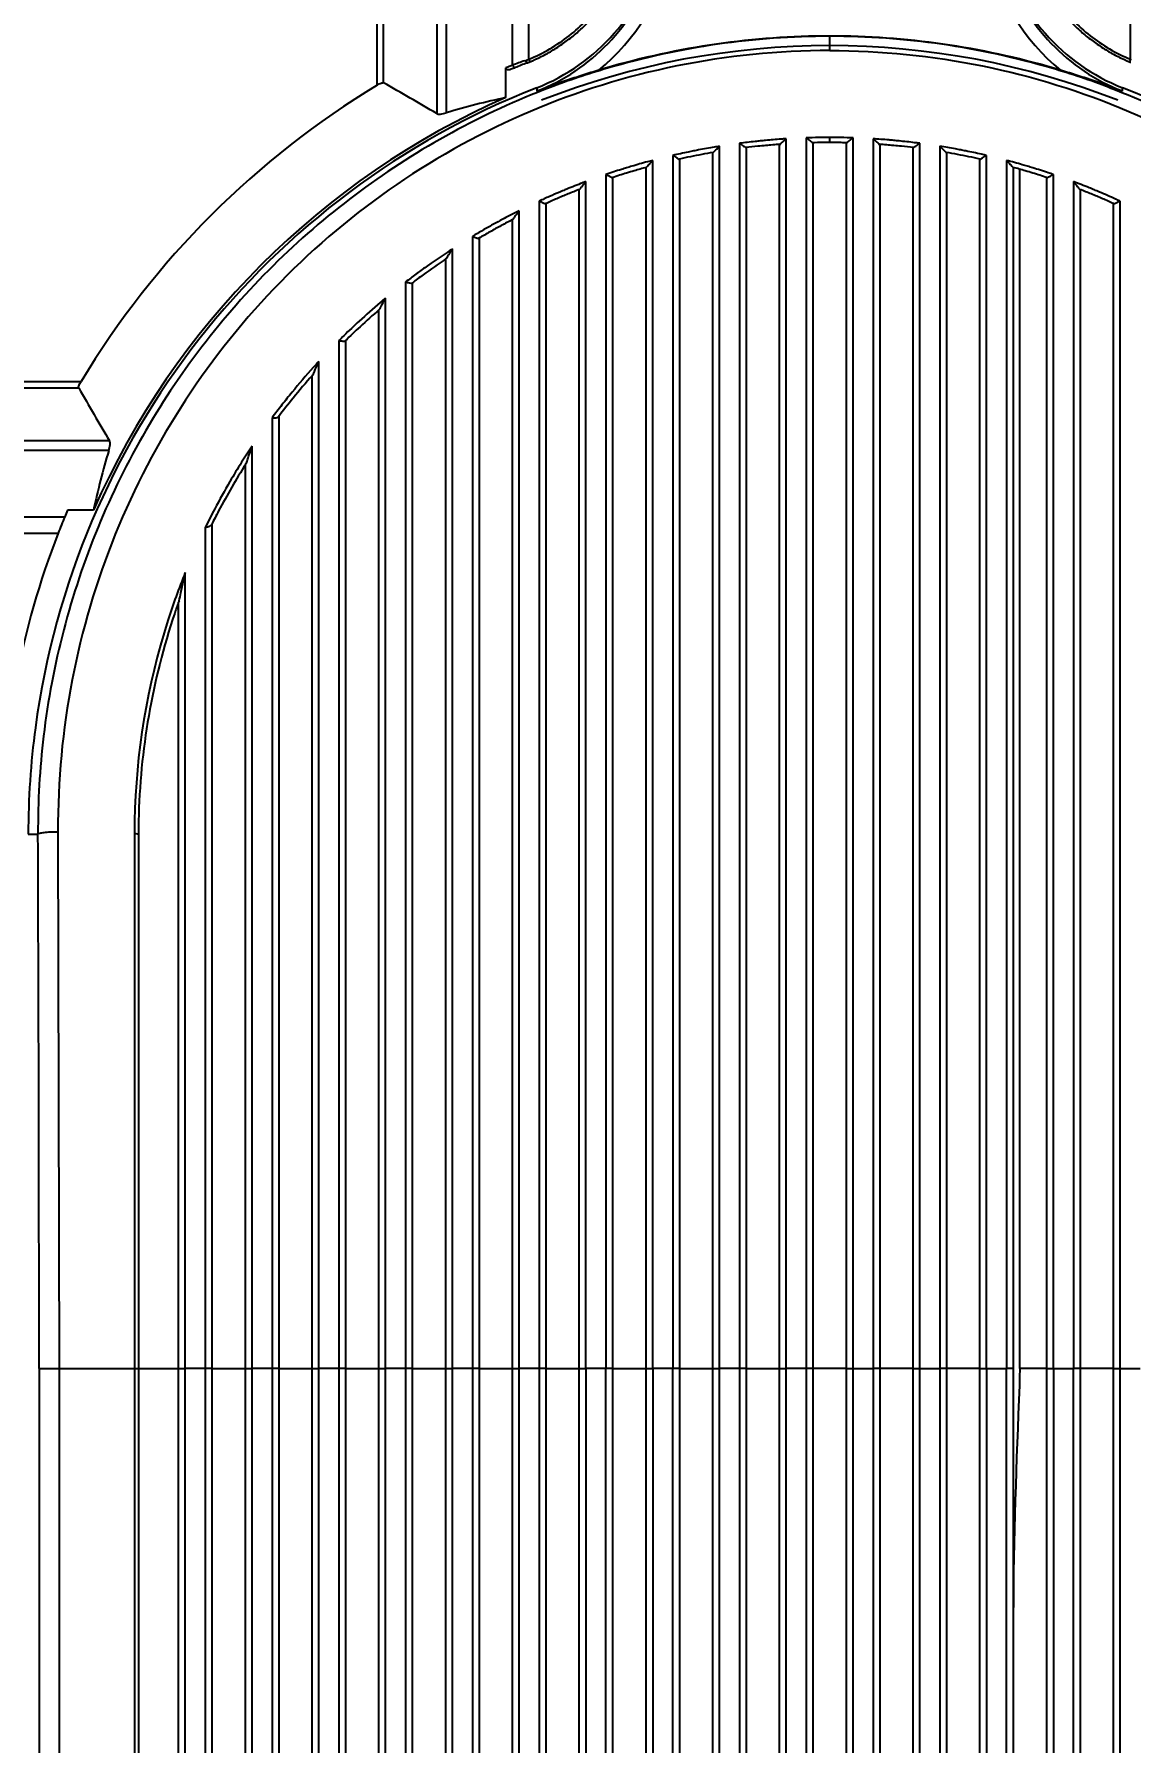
# Model space of a CAD drawing. Header units: millimetres. Extents: x -1070 to 42146, y 1440 to 12921.
# Drawn here: x 2248 to 2330.1, y 3203.5 to 3331.4 of the extents above; entities that cross this region are included whole.
import ezdxf

# ---------------------------------------------------------------- set-up
doc = ezdxf.new("R2010")
doc.units = ezdxf.units.MM
doc.layers.add('DIM', color=4, linetype='Continuous')
doc.layers.add('n', color=7, linetype='Continuous')
doc.styles.get("Standard").update_dxf_attribs({"font": 'arial.ttf'})
doc.dimstyles.new('ISO-200', dxfattribs={"dimtxt": 30, "dimasz": 25, "dimexe": 1.25, "dimexo": 5, "dimgap": 5, "dimtad": 1, "dimtoh": 1, "dimdec": 1, "dimdsep": 46, "dimtxsty": 'Standard', "dimcen": 2.5, "dimadec": 0, "dimazin": 0, "dimtfac": 1, "dimtdec": 1, "dimtmove": 0, "dimatfit": 3, "dimfxl": 1, "dimarcsym": 0})

# ---------------------------------------------------------------- blocks, each defined once
blk = doc.blocks.new('*D68')
at = {"layer": 'Defpoints', "color": 0, "transparency": 16777216}
for p in [(2305.58, 3339.04), (1878.41, 2805.54), (2305.58, 2805.54)]:
    blk.add_point(p, dxfattribs=at)
at = {"layer": 'DIM', "color": 0, "lineweight": -2, "transparency": 16777216}
for p, q in [((2300.58, 3339.04), (1877.16, 3339.04)), ((1878.41, 3314.04), (1878.41, 2830.54)), ((2300.58, 2805.54), (1877.16, 2805.54))]:
    blk.add_line(p, q, dxfattribs=at)
at = {"layer": 'DIM', "color": 0, "transparency": 16777216}
for points in [[(1874.24, 3314.04), (1882.58, 3314.04), (1878.41, 3339.04)], [(1874.24, 2830.54), (1882.58, 2830.54), (1878.41, 2805.54)]]:
    blk.add_solid(points, dxfattribs=at)
at = {"layer": 'DIM', "color": 0, "lineweight": -3, "transparency": 16777216, "insert": (1834.96, 3050.09), "char_height": 30, "attachment_point": 2, "rotation": 90}
blk.add_mtext('533.5 [1\'-9"]', dxfattribs=at)

msp = doc.modelspace()

# ---------------------------------------------------------------- linework, layer by layer
at = {"layer": 'n', "color": 7, "linetype": 'Continuous', "lineweight": -3, "true_color": 0xffffff}
for p, q in [((2278.878, 3346.332), (2278.879, 3325.515)), ((2283.844, 3329.083), (2283.847, 3346.332)), ((2285.057, 3329.521), (2285.062, 3346.919)), ((2330.104, 3329.523), (2330.104, 3346.919)), ((2278.165, 3346.23), (2278.165, 3325.455)), ((2273.706, 3327.592), (2273.706, 3343.935)), ((2274.189, 3327.765), (2274.189, 3343.935)), ((2307.583, 3330.81), (2307.583, 3331.243)), ((2307.583, 3330.518), (2307.583, 3330.81)), ((2307.583, 3330.178), (2307.583, 3330.518)), ((2283.34, 3326.659), (2283.34, 3328.873)), ((2284.748, 3329.41), (2284.831, 3329.439)), ((2285.062, 3329.523), (2285.138, 3329.338)), ((2330.104, 3329.523), (2330.028, 3329.338)), ((2285.658, 3327.391), (2285.658, 3327.128)), ((2329.507, 3327.128), (2329.508, 3327.391)), ((2304.333, 3323.156), (2304.333, 3323.57)), ((2305.833, 3323.642), (2305.833, 3323.275)), ((2307.583, 3323.291), (2307.583, 3323.672)), ((2309.333, 3323.275), (2309.333, 3323.642)), ((2310.833, 3323.57), (2310.833, 3323.156)), ((2295.833, 3322.327), (2295.833, 3322.05)), ((2295.833, 3322.05), (2295.833, 3231.541)), ((2296.333, 3322.053), (2296.333, 3231.541)), ((2298.833, 3231.541), (2298.833, 3322.546)), ((2299.333, 3322.548), (2299.333, 3323.013)), ((2299.333, 3231.541), (2299.333, 3322.548)), ((2300.833, 3323.232), (2300.833, 3322.91)), ((2300.833, 3322.91), (2300.833, 3231.541)), ((2301.333, 3322.912), (2301.333, 3231.541)), ((2303.833, 3231.541), (2303.833, 3323.155)), ((2304.333, 3231.541), (2304.333, 3323.156)), ((2305.833, 3323.275), (2305.833, 3231.541)), ((2306.333, 3323.276), (2306.333, 3231.541)), ((2308.833, 3231.541), (2308.833, 3323.276)), ((2309.333, 3231.541), (2309.333, 3323.275)), ((2310.833, 3323.156), (2310.833, 3231.541)), ((2311.333, 3323.155), (2311.333, 3231.541)), ((2313.833, 3231.541), (2313.833, 3322.912)), ((2314.333, 3322.91), (2314.333, 3323.232)), ((2314.333, 3231.541), (2314.333, 3322.91)), ((2315.833, 3323.013), (2315.833, 3322.548)), ((2315.833, 3322.548), (2315.833, 3231.541)), ((2316.333, 3322.546), (2316.333, 3231.541)), ((2318.833, 3231.541), (2318.833, 3322.053)), ((2319.333, 3322.05), (2319.333, 3322.327)), ((2319.333, 3231.541), (2319.333, 3322.05)), ((2290.833, 3320.901), (2290.833, 3320.668)), ((2293.833, 3231.541), (2293.833, 3321.431)), ((2294.333, 3321.435), (2294.333, 3321.956)), ((2294.333, 3231.541), (2294.333, 3321.435)), ((2320.833, 3321.956), (2320.833, 3321.435)), ((2320.833, 3321.435), (2320.833, 3231.541)), ((2321.333, 3321.431), (2321.333, 3321.29)), ((2321.333, 3321.29), (2321.333, 3231.541)), ((2321.833, 3231.541), (2321.833, 3321.29)), ((2324.333, 3320.668), (2324.333, 3320.901)), ((2288.833, 3231.541), (2288.833, 3319.775)), ((2289.333, 3319.781), (2289.333, 3320.365)), ((2289.333, 3231.541), (2289.333, 3319.781)), ((2290.833, 3320.668), (2290.833, 3231.541)), ((2291.333, 3320.673), (2291.333, 3231.541)), ((2323.833, 3231.541), (2323.833, 3320.673)), ((2324.333, 3231.541), (2324.333, 3320.668)), ((2325.833, 3320.365), (2325.833, 3319.781)), ((2325.833, 3319.781), (2325.833, 3231.541)), ((2326.333, 3319.775), (2326.333, 3231.541)), ((2284.333, 3317.528), (2284.333, 3318.186)), ((2285.833, 3318.905), (2285.833, 3318.719)), ((2285.833, 3318.719), (2285.833, 3231.541)), ((2286.333, 3318.727), (2286.333, 3231.541)), ((2328.833, 3231.541), (2328.833, 3318.727)), ((2329.333, 3318.719), (2329.333, 3318.905)), ((2329.333, 3231.541), (2329.333, 3318.719)), ((2283.833, 3231.541), (2283.833, 3317.519)), ((2284.333, 3231.541), (2284.333, 3317.528)), ((2280.833, 3316.266), (2280.833, 3316.128)), ((2280.833, 3316.128), (2280.833, 3231.541)), ((2281.333, 3316.139), (2281.333, 3231.541)), ((2278.833, 3231.541), (2278.833, 3314.57)), ((2279.333, 3314.583), (2279.333, 3315.331)), ((2279.333, 3231.541), (2279.333, 3314.583)), ((2275.833, 3312.857), (2275.833, 3312.774)), ((2275.833, 3312.774), (2275.833, 3231.541)), ((2276.333, 3312.79), (2276.333, 3231.541)), ((2273.833, 3231.541), (2273.833, 3310.771)), ((2274.333, 3310.79), (2274.333, 3311.657)), ((2274.333, 3231.541), (2274.333, 3310.79)), ((2270.833, 3308.468), (2270.833, 3231.541)), ((2271.333, 3308.473), (2271.333, 3231.541)), ((2269.333, 3305.869), (2269.333, 3306.908)), ((2235.189, 3305.417), (2251.532, 3305.417)), ((2268.833, 3231.541), (2268.833, 3305.841)), ((2269.333, 3231.541), (2269.333, 3305.869)), ((2235.189, 3304.934), (2251.358, 3304.934)), ((2265.833, 3302.686), (2265.833, 3231.541)), ((2266.333, 3302.79), (2266.333, 3302.686)), ((2266.333, 3302.686), (2266.333, 3231.541)), ((2253.669, 3300.959), (2232.894, 3300.959)), ((2264.333, 3299.227), (2264.333, 3300.561)), ((2253.609, 3300.244), (2232.792, 3300.246)), ((2263.833, 3231.541), (2263.833, 3299.181)), ((2264.333, 3231.541), (2264.333, 3299.227)), ((2232.792, 3295.277), (2250.307, 3295.279)), ((2252.464, 3295.783), (2250.519, 3295.783)), ((2232.205, 3294.062), (2249.818, 3294.062)), ((2260.833, 3294.479), (2260.833, 3231.541)), ((2261.333, 3294.757), (2261.333, 3294.479)), ((2261.333, 3294.479), (2261.333, 3231.541)), ((2259.006, 3289.585), (2259.333, 3291.116)), ((2259.333, 3289.001), (2259.333, 3291.116)), ((2258.833, 3231.541), (2258.833, 3288.904)), ((2259.333, 3288.904), (2259.333, 3289.001)), ((2259.333, 3231.541), (2259.333, 3288.904)), ((2247.583, 3271.541), (2248.305, 3271.541)), ((2249.804, 3271.718), (2249.887, 3231.541)), ((2255.533, 3271.576), (2255.533, 3231.541)), ((2255.833, 3271.541), (2255.833, 3231.541)), ((2248.388, 3231.541), (2248.388, 3112.164)), ((2248.388, 3231.541), (2249.887, 3231.541)), ((2249.887, 3231.541), (2255.533, 3231.541)), ((2249.887, 3231.541), (2249.887, 3112.164)), ((2255.533, 3231.541), (2255.533, 3111.863)), ((2255.533, 3231.541), (2255.833, 3231.541)), ((2255.833, 3231.541), (2255.833, 3111.863)), ((2255.833, 3231.541), (2258.833, 3231.541)), ((2258.833, 3098.396), (2258.833, 3231.541)), ((2258.833, 3231.541), (2259.333, 3231.541)), ((2260.833, 3231.541), (2259.333, 3231.541)), ((2259.333, 3098.396), (2259.333, 3231.541)), ((2261.333, 3231.541), (2260.833, 3231.541)), ((2260.833, 3231.541), (2260.833, 3094.218)), ((2261.333, 3231.541), (2261.333, 3094.218)), ((2261.333, 3231.541), (2263.833, 3231.541)), ((2263.833, 3091.049), (2263.833, 3231.541)), ((2263.833, 3231.541), (2264.333, 3231.541)), ((2265.833, 3231.541), (2264.333, 3231.541)), ((2264.333, 3090.751), (2264.333, 3231.541)), ((2266.333, 3231.541), (2265.833, 3231.541)), ((2265.833, 3231.541), (2265.833, 3088.041)), ((2266.333, 3231.541), (2266.333, 3088.041)), ((2266.333, 3231.541), (2268.833, 3231.541)), ((2268.833, 3085.047), (2268.833, 3231.541)), ((2268.833, 3231.541), (2269.333, 3231.541)), ((2270.833, 3231.541), (2269.333, 3231.541)), ((2269.333, 3084.999), (2269.333, 3231.541)), ((2271.333, 3231.541), (2270.833, 3231.541)), ((2270.833, 3231.541), (2270.833, 3082.289)), ((2271.333, 3231.541), (2271.333, 3082.289)), ((2271.333, 3231.541), (2273.833, 3231.541)), ((2273.833, 3079.295), (2273.833, 3231.541)), ((2273.833, 3231.541), (2274.333, 3231.541)), ((2275.833, 3231.541), (2274.333, 3231.541)), ((2274.333, 3079.247), (2274.333, 3231.541)), ((2276.333, 3231.541), (2275.833, 3231.541)), ((2275.833, 3231.541), (2275.833, 3076.537)), ((2276.333, 3231.541), (2276.333, 3076.537)), ((2276.333, 3231.541), (2278.833, 3231.541)), ((2278.833, 3073.441), (2278.833, 3231.541)), ((2278.833, 3231.541), (2279.333, 3231.541)), ((2280.833, 3231.541), (2279.333, 3231.541)), ((2279.333, 3073.383), (2279.333, 3231.541)), ((2281.333, 3231.541), (2280.833, 3231.541)), ((2280.833, 3231.541), (2280.833, 2873.387)), ((2281.333, 3231.541), (2281.333, 2873.387)), ((2281.333, 3231.541), (2283.833, 3231.541)), ((2283.833, 2873.387), (2283.833, 3231.541)), ((2283.833, 3231.541), (2284.333, 3231.541)), ((2285.833, 3231.541), (2284.333, 3231.541)), ((2284.333, 2873.387), (2284.333, 3231.541)), ((2286.333, 3231.541), (2285.833, 3231.541)), ((2285.833, 3231.541), (2285.833, 2873.387)), ((2286.333, 3231.541), (2286.333, 2873.387)), ((2286.333, 3231.541), (2288.833, 3231.541)), ((2288.833, 2873.387), (2288.833, 3231.541)), ((2288.833, 3231.541), (2289.333, 3231.541)), ((2289.333, 3231.541), (2289.333, 2873.387)), ((2290.833, 3231.541), (2289.333, 3231.541)), ((2290.833, 3113.395), (2290.833, 3231.541)), ((2291.333, 3231.541), (2290.833, 3231.541)), ((2291.333, 3231.541), (2291.333, 3113.395)), ((2291.333, 3231.541), (2293.833, 3231.541)), ((2293.833, 3116.788), (2293.833, 3231.541)), ((2293.833, 3231.541), (2294.333, 3231.541)), ((2294.333, 3231.541), (2294.333, 3116.788)), ((2295.833, 3231.541), (2294.333, 3231.541)), ((2295.833, 3119.041), (2295.833, 3231.541)), ((2296.333, 3231.541), (2295.833, 3231.541)), ((2296.333, 3231.541), (2296.333, 3119.041)), ((2296.333, 3231.541), (2298.833, 3231.541)), ((2298.833, 3159.229), (2298.833, 3231.541)), ((2298.833, 3231.541), (2299.333, 3231.541)), ((2300.833, 3231.541), (2299.333, 3231.541)), ((2299.333, 3159.229), (2299.333, 3231.541)), ((2301.333, 3231.541), (2300.833, 3231.541)), ((2300.833, 3231.541), (2300.833, 3165.776)), ((2301.333, 3231.541), (2301.333, 3165.776)), ((2301.333, 3231.541), (2303.833, 3231.541)), ((2303.833, 3168.094), (2303.833, 3231.541)), ((2303.833, 3231.541), (2304.333, 3231.541)), ((2305.833, 3231.541), (2304.333, 3231.541)), ((2304.333, 3168.133), (2304.333, 3231.541)), ((2306.333, 3231.541), (2305.833, 3231.541)), ((2305.833, 3231.541), (2305.833, 3168.969)), ((2306.333, 3231.541), (2306.333, 3168.987)), ((2308.833, 3231.541), (2306.333, 3231.541)), ((2308.833, 3168.987), (2308.833, 3231.541)), ((2308.833, 3231.541), (2309.333, 3231.541)), ((2309.333, 3231.541), (2310.833, 3231.541)), ((2309.333, 3168.969), (2309.333, 3231.541)), ((2311.333, 3231.541), (2310.833, 3231.541)), ((2310.833, 3231.541), (2310.833, 3168.133)), ((2311.333, 3231.541), (2311.333, 3168.094)), ((2313.833, 3231.541), (2311.333, 3231.541)), ((2313.833, 3165.776), (2313.833, 3231.541)), ((2313.833, 3231.541), (2314.333, 3231.541)), ((2314.333, 3231.541), (2315.833, 3231.541)), ((2314.333, 3165.776), (2314.333, 3231.541)), ((2316.333, 3231.541), (2315.833, 3231.541)), ((2315.833, 3231.541), (2315.833, 3159.229)), ((2316.333, 3231.541), (2316.333, 3159.229)), ((2318.833, 3231.541), (2316.333, 3231.541)), ((2318.833, 3119.041), (2318.833, 3231.541)), ((2318.833, 3231.541), (2319.333, 3231.541)), ((2319.333, 3231.541), (2319.333, 3119.041)), ((2319.333, 3231.541), (2320.833, 3231.541)), ((2321.333, 3231.541), (2320.833, 3231.541)), ((2320.833, 3213.099), (2320.833, 3231.541)), ((2321.333, 3231.541), (2321.333, 3213.099)), ((2321.833, 3231.541), (2321.808, 3230.894)), ((2323.833, 3231.541), (2321.833, 3231.541)), ((2323.833, 3113.395), (2323.833, 3231.541)), ((2323.833, 3231.541), (2324.333, 3231.541)), ((2324.333, 3231.541), (2324.333, 3113.395)), ((2324.333, 3231.541), (2325.833, 3231.541)), ((2325.833, 2873.387), (2325.833, 3231.541)), ((2326.333, 3231.541), (2325.833, 3231.541)), ((2326.333, 3231.541), (2326.333, 2873.387)), ((2328.833, 3231.541), (2326.333, 3231.541)), ((2328.833, 2873.387), (2328.833, 3231.541)), ((2328.833, 3231.541), (2329.333, 3231.541)), ((2329.333, 3231.541), (2330.833, 3231.541)), ((2329.333, 2873.387), (2329.333, 3231.541)), ((2321.808, 3230.894), (2321.784, 3230.262)), ((2320.833, 3116.788), (2320.833, 3213.099)), ((2321.333, 3213.099), (2321.333, 3116.788))]:
    msp.add_line(p, q, dxfattribs=at)
for centre, radius, start, end in [((2280.17, 3341.363), 15.01, 291.44291, 346.05677), ((2280.143, 3341.094), 16.016, 309.32079, 347.73146), ((2335.022, 3341.094), 16.016, 192.79262, 230.67925), ((2334.996, 3341.363), 15.01, 193.94323, 248.55709), ((2280.148, 3341.09), 15.01, 291.53623, 340.96486), ((2335.017, 3341.09), 15.01, 199.03514, 248.46377), ((2307.583, 3271.541), 59.721, 90.51003, 106.82974), ((2307.583, 3272.145), 59.098, 90.00034, 106.34012), ((2307.583, 3271.541), 59.721, 89.48979, 90.51003), ((2307.583, 3272.145), 59.098, 73.65988, 89.99966), ((2307.583, 3271.541), 59.721, 73.17026, 89.48979), ((2307.583, 3271.541), 59, 68.54205, 111.45795), ((2307.461, 3271.541), 62.199, 112.50697, 112.81735), ((2307.461, 3271.54), 62.2, 112.31462, 112.50697), ((2307.583, 3271.541), 62, 112.31463, 112.61085), ((2309.395, 3259.912), 73.739, 109.5269, 110.27342), ((2307.583, 3271.541), 62, 111.43351, 112.31463), ((2279.867, 3343.489), 14.901, 289.45641, 289.92415), ((2280.184, 3341.334), 12.978, 291.43352, 291.59806), ((2280.027, 3343.054), 14.438, 289.9161, 290.38853), ((2280.182, 3341.339), 12.984, 291.59807, 291.93077), ((2280.179, 3341.346), 12.991, 291.93078, 292.43888), ((2307.596, 3272.096), 59.148, 106.33848, 108.53513), ((2307.57, 3272.096), 59.148, 71.46487, 73.66152), ((2334.986, 3341.346), 12.991, 247.56113, 248.05977), ((2335.366, 3343.681), 15.104, 249.61127, 249.76463), ((2307.583, 3271.541), 60, 111.43351, 172.3814), ((2307.583, 3271.541), 65.493, 121.14836, 148.85164), ((2150.394, 3110.148), 250.365, 59.31364, 60.36592), ((2307.598, 3272.089), 59.156, 108.53525, 110.73722), ((2307.567, 3272.089), 59.156, 69.26278, 71.46475), ((2307.583, 3271.541), 60, 7.6186, 68.56649), ((2307.583, 3271.541), 60.214, 113.74111, 156.25889), ((2307.583, 3271.67), 52.002, 96.16577, 97.45789), ((2307.582, 3271.678), 51.994, 95.73506, 96.16571), ((2307.583, 3271.666), 52.006, 95.30453, 95.73506), ((2307.584, 3271.655), 52.017, 94.01357, 95.30452), ((2307.583, 3271.668), 52.004, 93.58316, 94.01355), ((2307.583, 3271.66), 52.012, 91.71406, 91.92832), ((2307.583, 3271.656), 52.016, 90.64289, 91.71404), ((2307.583, 3271.541), 51.75, 90.32601, 91.25272), ((2307.583, 3271.665), 52.007, 90.21443, 90.6429), ((2307.583, 3271.541), 51.75, 90, 90.32601), ((2307.583, 3271.684), 51.988, 90.00011, 90.21442), ((2307.583, 3271.671), 52.001, 89.35708, 89.99986), ((2307.583, 3271.541), 51.75, 89.67399, 90), ((2307.583, 3271.541), 51.75, 89.3567, 89.67399), ((2307.583, 3271.656), 52.016, 88.28596, 89.35711), ((2307.583, 3271.66), 52.012, 88.07168, 88.28594), ((2307.582, 3271.658), 52.014, 85.12583, 86.41679), ((2307.582, 3271.657), 52.015, 84.69547, 85.12586), ((2307.583, 3271.666), 52.006, 84.26494, 84.69547), ((2307.584, 3271.673), 51.998, 82.9729, 84.26489), ((2307.585, 3271.658), 52.014, 101.74661, 103.05761), ((2307.583, 3271.541), 51.75, 101.62089, 102.57301), ((2307.586, 3271.652), 52.02, 101.30994, 101.74665), ((2307.583, 3271.541), 51.75, 100.66889, 101.62089), ((2307.584, 3271.658), 52.014, 100.87326, 101.30994), ((2307.583, 3271.667), 52.005, 99.56398, 100.87324), ((2307.583, 3271.541), 51.75, 99.71781, 100.66889), ((2307.581, 3271.675), 51.997, 99.1277, 99.56395), ((2307.583, 3271.541), 51.75, 95.95215, 96.953), ((2307.583, 3271.541), 51.75, 95.32133, 95.95215), ((2307.583, 3271.541), 51.75, 94.13946, 95.32133), ((2307.583, 3271.541), 51.75, 91.25272, 91.40002), ((2307.583, 3271.541), 51.75, 88.74728, 89.3567), ((2307.583, 3271.541), 51.75, 88.59998, 88.74728), ((2307.583, 3271.541), 51.75, 84.67867, 85.86054), ((2307.583, 3271.541), 51.75, 84.04785, 84.67867), ((2307.583, 3271.541), 51.75, 83.047, 84.04785), ((2307.583, 3271.667), 52.005, 82.54212, 82.9729), ((2307.584, 3271.67), 52.002, 79.56348, 80.87227), ((2307.583, 3271.541), 51.75, 79.33111, 80.28219), ((2307.583, 3271.667), 52.005, 79.12688, 79.56346), ((2307.583, 3271.541), 51.75, 78.37911, 79.33111), ((2307.581, 3271.658), 52.014, 78.69017, 79.12688), ((2307.58, 3271.652), 52.02, 77.37963, 78.69017), ((2307.583, 3271.541), 51.75, 77.42699, 78.37911), ((2307.584, 3271.669), 52.002, 76.94232, 77.37961), ((2307.588, 3271.647), 52.025, 107.44363, 108.78751), ((2307.583, 3271.541), 51.75, 107.08761, 108.31966), ((2307.584, 3271.661), 52.011, 106.99591, 107.44357), ((2307.583, 3271.541), 51.75, 106.43109, 107.08761), ((2307.583, 3271.662), 52.01, 106.54843, 106.99591), ((2307.585, 3271.657), 52.015, 105.20696, 106.54836), ((2307.583, 3271.541), 51.75, 105.39078, 106.43109), ((2307.587, 3271.648), 52.024, 104.76016, 105.20699), ((2307.579, 3271.652), 52.021, 73.89898, 75.23986), ((2307.583, 3271.541), 51.75, 73.55803, 74.60921), ((2307.583, 3271.665), 52.007, 73.45157, 73.89891), ((2307.583, 3271.541), 51.75, 72.90518, 73.55803), ((2307.582, 3271.662), 52.01, 73.00409, 73.45157), ((2307.58, 3271.653), 52.019, 71.65474, 73.00401), ((2307.583, 3271.541), 51.75, 71.68034, 72.90518), ((2307.577, 3271.645), 52.028, 71.21251, 71.65476), ((2307.585, 3271.655), 52.017, 112.86084, 113.78975), ((2307.588, 3271.648), 52.025, 112.39663, 112.86082), ((2307.591, 3271.64), 52.033, 111.00566, 112.39662), ((2307.583, 3271.541), 51.75, 111.22307, 112.23611), ((2307.586, 3271.654), 52.018, 110.54219, 111.00564), ((2307.576, 3271.644), 52.029, 68.06723, 69.45775), ((2307.583, 3271.541), 51.75, 67.76389, 68.77693), ((2307.575, 3271.641), 52.032, 67.60337, 68.06726), ((2307.578, 3271.648), 52.025, 67.13918, 67.60337), ((2307.579, 3271.651), 52.022, 65.70016, 67.13911), ((2307.585, 3271.653), 52.018, 116.55134, 117.03904), ((2307.589, 3271.646), 52.027, 113.78977, 114.71927), ((2307.583, 3271.541), 51.75, 113.25034, 114.26513), ((2307.583, 3271.541), 51.75, 112.23611, 113.25034), ((2307.583, 3271.541), 51.75, 66.74966, 67.76389), ((2307.583, 3271.541), 51.75, 65.73487, 66.74966), ((2307.577, 3271.646), 52.027, 65.28073, 65.70017), ((2307.596, 3271.633), 52.042, 118.99174, 119.9694), ((2307.583, 3271.541), 51.75, 118.36457, 119.43412), ((2307.595, 3271.634), 52.04, 118.50314, 118.99173), ((2307.593, 3271.638), 52.036, 117.03909, 118.50314), ((2307.583, 3271.541), 51.75, 117.29625, 118.36457), ((2307.591, 3271.641), 52.032, 119.96939, 120.94817), ((2307.583, 3271.541), 51.75, 119.43412, 120.5047), ((2307.583, 3271.541), 51.75, 123.72273, 126.02383), ((2307.598, 3271.629), 52.046, 123.41728, 124.98887), ((2307.596, 3271.632), 52.043, 122.8938, 123.41725), ((2307.601, 3271.626), 52.05, 126.56262, 127.61317), ((2307.583, 3271.541), 51.75, 126.02383, 127.17616), ((2307.606, 3271.618), 52.06, 125.51337, 126.56264), ((2307.601, 3271.625), 52.051, 124.98893, 125.51336), ((2307.612, 3271.612), 52.068, 130.30616, 132.6211), ((2307.583, 3271.541), 51.75, 130.67346, 132.79948), ((2307.606, 3271.618), 52.059, 129.72781, 130.30603), ((2307.617, 3271.606), 52.076, 132.62126, 134.35965), ((2307.583, 3271.541), 51.75, 132.79948, 134.5023), ((2307.607, 3271.617), 52.06, 134.35969, 134.93986), ((2307.612, 3271.611), 52.069, 137.32135, 137.99171), ((2307.63, 3271.595), 52.092, 137.99188, 140.67314), ((2307.583, 3271.541), 51.75, 138.44392, 140.92294), ((2468.976, 3428.73), 250.365, 209.63408, 210.68636), ((2307.63, 3271.596), 52.092, 141.34419, 142.68555), ((2307.583, 3271.541), 51.75, 140.92294, 142.90375), ((2307.621, 3271.603), 52.081, 140.67332, 141.34412), ((2307.631, 3271.595), 52.094, 142.68553, 143.35654), ((2307.643, 3271.587), 52.108, 146.21805, 147.79287), ((2307.583, 3271.541), 51.75, 147.65571, 152.14169), ((2307.641, 3271.588), 52.106, 147.79287, 149.65073), ((2307.648, 3271.584), 52.114, 149.65105, 152.22415), ((2307.583, 3271.541), 62, 157.48775, 158.70048), ((2307.583, 3271.541), 62, 156.98268, 157.48775), ((2307.647, 3271.585), 52.112, 153.08146, 153.93906), ((2307.656, 3271.581), 52.122, 152.22426, 153.08147), ((2307.583, 3271.541), 51.75, 152.78224, 153.42269), ((2307.583, 3271.541), 51.75, 152.14169, 152.78224), ((2307.583, 3271.541), 62, 158.70048, 180), ((2307.662, 3271.579), 52.128, 157.98857, 160.09577), ((2307.663, 3271.578), 52.13, 160.09578, 162.19985), ((2307.583, 3271.541), 51.75, 160.39796, 161.37987), ((2307.583, 3271.541), 51.75, 160.28111, 160.39796), ((2307.671, 3271.576), 52.138, 162.20046, 178.95771), ((2307.583, 3271.541), 51.75, 161.37987, 178.90922), ((2307.583, 3271.541), 60, 172.3814, 180), ((2307.992, 3271.778), 59.687, 173.16935, 180.22821), ((2307.675, 3271.576), 52.142, 178.9573, 179.99978), ((2307.583, 3271.541), 51.75, 178.90922, 180), ((-7390.729, 3231.632), 9639.117, 359.9994563, 0.2372206)]:
    msp.add_arc(centre, radius, start, end, dxfattribs=at)
for centre, major_axis, start_param, end_param in [((2295.726, 3271.541), (57.668, 0), 1.7872617, 1.867258), ((2307.583, 3283.398), (0, 57.668), 1.2743346, 1.354331)]:
    msp.add_ellipse(centre, major_axis=major_axis, ratio=0.9786351, start_param=start_param, end_param=end_param, dxfattribs=at)
for points, knots in [([(2285.057, 3329.521), (2286.134, 3329.966), (2288.177, 3331.156), (2290.637, 3333.701), (2292.318, 3336.815), (2292.837, 3339.122), (2292.936, 3340.284)], [0, 0, 0, 0, 0.2499722, 0.4999881, 0.7500214, 1, 1, 1, 1]), ([(2285.138, 3329.338), (2285.385, 3329.44), (2285.944, 3329.691), (2286.788, 3330.145), (2287.656, 3330.705), (2288.478, 3331.332), (2289.248, 3332.023), (2289.96, 3332.773), (2290.611, 3333.577), (2291.196, 3334.43), (2291.712, 3335.328), (2292.154, 3336.264), (2292.521, 3337.231), (2292.811, 3338.225), (2293.02, 3339.239), (2293.106, 3339.924), (2293.135, 3340.267)], [0, 0, 0, 0, 0.0563912, 0.128992, 0.2015338, 0.2739489, 0.3465784, 0.4192532, 0.4917582, 0.564284, 0.6369966, 0.709651, 0.782114, 0.8547669, 0.9274804, 1, 1, 1, 1]), ([(2322.031, 3340.267), (2322.06, 3339.924), (2322.146, 3339.239), (2322.355, 3338.225), (2322.644, 3337.231), (2323.011, 3336.264), (2323.454, 3335.328), (2323.97, 3334.43), (2324.555, 3333.577), (2325.205, 3332.773), (2325.918, 3332.023), (2326.688, 3331.332), (2327.51, 3330.705), (2328.378, 3330.145), (2329.221, 3329.691), (2329.78, 3329.44), (2330.028, 3329.338)], [0, 0, 0, 0, 0.0725196, 0.1452331, 0.217886, 0.290349, 0.3630034, 0.435716, 0.5082418, 0.5807468, 0.6534216, 0.7260511, 0.7984662, 0.871008, 0.9436088, 1, 1, 1, 1]), ([(2322.23, 3340.284), (2322.329, 3339.123), (2322.847, 3336.816), (2324.528, 3333.704), (2326.985, 3331.159), (2329.027, 3329.968), (2330.104, 3329.523)], [0, 0, 0, 0, 0.2499712, 0.4999849, 0.7500205, 1, 1, 1, 1]), ([(2307.583, 3330.178), (2303.747, 3330.178), (2296.066, 3329.404), (2285.048, 3325.981), (2274.966, 3320.47), (2266.198, 3313.118), (2259.045, 3304.221), (2253.75, 3294.106), (2250.5, 3283.138), (2249.789, 3275.521), (2249.804, 3271.718)], [0, 0, 0, 0, 0.1261797, 0.2519513, 0.3770987, 0.5016737, 0.6259387, 0.7502391, 0.8748724, 1, 1, 1, 1]), ([(2307.583, 3330.178), (2311.419, 3330.178), (2319.1, 3329.404), (2330.117, 3325.981), (2340.2, 3320.47), (2348.968, 3313.118), (2356.121, 3304.221), (2361.416, 3294.106), (2364.665, 3283.138), (2365.377, 3275.521), (2365.361, 3271.718)], [0, 0, 0, 0, 0.1261797, 0.2519513, 0.3770987, 0.5016737, 0.6259387, 0.7502391, 0.8748724, 1, 1, 1, 1]), ([(2283.746, 3328.775), (2283.709, 3328.76), (2283.632, 3328.736), (2283.512, 3328.728), (2283.389, 3328.753), (2283.34, 3328.834), (2283.34, 3328.873)], [0, 0, 0, 0, 0.2506481, 0.500763, 0.7519005, 1, 1, 1, 1]), ([(2283.844, 3329.083), (2283.852, 3329.054), (2283.882, 3328.971), (2283.982, 3328.873), (2284.042, 3328.898)], [0, 0, 0, 0, 0.3159213, 1, 1, 1, 1]), ([(2284.831, 3329.439), (2284.84, 3329.415), (2284.858, 3329.37), (2284.886, 3329.308), (2284.906, 3329.277), (2284.921, 3329.251), (2284.927, 3329.253)], [0, 0, 0, 0, 0.3739302, 0.6959987, 0.9139924, 1, 1, 1, 1]), ([(2290.292, 3328.704), (2289.894, 3328.583), (2288.336, 3328.099), (2286.794, 3327.562), (2285.658, 3327.128)], [0, 0, 0, 0, 0.2547434, 1, 1, 1, 1]), ([(2329.507, 3327.128), (2329.132, 3327.271), (2327.603, 3327.839), (2326.051, 3328.347), (2324.874, 3328.704)], [0, 0, 0, 0, 0.2460241, 1, 1, 1, 1]), ([(2286.652, 3327.412), (2281.602, 3325.5), (2272.004, 3320.27), (2260.316, 3308.869), (2252.116, 3294.772), (2249.369, 3284.221), (2248.728, 3278.877)], [0, 0, 0, 0, 0.2509638, 0.5005596, 0.7498636, 1, 1, 1, 1]), ([(2273.706, 3327.592), (2273.755, 3327.621), (2273.85, 3327.674), (2273.988, 3327.737), (2274.097, 3327.771), (2274.168, 3327.777), (2274.189, 3327.765)], [0, 0, 0, 0, 0.3261592, 0.626074, 0.8609223, 1, 1, 1, 1]), ([(2328.514, 3327.412), (2333.612, 3325.482), (2343.296, 3320.188), (2355.053, 3308.63), (2363.241, 3294.341), (2365.918, 3283.66), (2366.508, 3278.258)], [0, 0, 0, 0, 0.2509481, 0.5005242, 0.7498299, 1, 1, 1, 1]), ([(2278.165, 3325.455), (2278.198, 3325.435), (2278.29, 3325.413), (2278.534, 3325.42), (2278.734, 3325.471), (2278.879, 3325.515)], [0, 0, 0, 0, 0.1581546, 0.3778621, 1, 1, 1, 1]), ([(2303.847, 3323.156), (2303.879, 3323.158), (2303.943, 3323.234), (2304.101, 3323.363), (2304.235, 3323.491), (2304.333, 3323.57)], [0, 0, 0, 0, 0.1499028, 0.4091761, 1, 1, 1, 1]), ([(2305.833, 3323.642), (2305.932, 3323.572), (2306.068, 3323.457), (2306.224, 3323.342), (2306.289, 3323.275), (2306.319, 3323.275)], [0, 0, 0, 0, 0.5982804, 0.8542625, 1, 1, 1, 1]), ([(2308.847, 3323.275), (2308.877, 3323.275), (2308.942, 3323.341), (2309.098, 3323.457), (2309.234, 3323.572), (2309.333, 3323.642)], [0, 0, 0, 0, 0.1445648, 0.4007977, 1, 1, 1, 1]), ([(2310.833, 3323.57), (2310.931, 3323.491), (2311.065, 3323.363), (2311.223, 3323.234), (2311.287, 3323.158), (2311.318, 3323.156)], [0, 0, 0, 0, 0.591023, 0.8498538, 1, 1, 1, 1]), ([(2295.833, 3322.327), (2295.934, 3322.273), (2296.072, 3322.182), (2296.225, 3322.094), (2296.293, 3322.044), (2296.318, 3322.05)], [0, 0, 0, 0, 0.612938, 0.8615371, 1, 1, 1, 1]), ([(2298.848, 3322.548), (2298.882, 3322.554), (2298.945, 3322.639), (2299.105, 3322.785), (2299.237, 3322.925), (2299.333, 3323.013)], [0, 0, 0, 0, 0.1569546, 0.4183095, 1, 1, 1, 1]), ([(2300.833, 3323.232), (2300.933, 3323.17), (2301.07, 3323.067), (2301.225, 3322.965), (2301.291, 3322.907), (2301.318, 3322.91)], [0, 0, 0, 0, 0.605944, 0.8580575, 1, 1, 1, 1]), ([(2313.847, 3322.91), (2313.875, 3322.907), (2313.941, 3322.965), (2314.095, 3323.067), (2314.233, 3323.17), (2314.333, 3323.232)], [0, 0, 0, 0, 0.1400025, 0.3928809, 1, 1, 1, 1]), ([(2315.833, 3323.013), (2315.929, 3322.925), (2316.061, 3322.785), (2316.221, 3322.639), (2316.283, 3322.554), (2316.318, 3322.548)], [0, 0, 0, 0, 0.5816672, 0.8430113, 1, 1, 1, 1]), ([(2318.848, 3322.05), (2318.873, 3322.044), (2318.94, 3322.093), (2319.093, 3322.182), (2319.232, 3322.273), (2319.333, 3322.327)], [0, 0, 0, 0, 0.136623, 0.3859405, 1, 1, 1, 1]), ([(2290.833, 3320.901), (2290.934, 3320.855), (2291.073, 3320.777), (2291.225, 3320.7), (2291.294, 3320.66), (2291.317, 3320.668)], [0, 0, 0, 0, 0.6188493, 0.8637439, 1, 1, 1, 1]), ([(2293.848, 3321.435), (2293.886, 3321.445), (2293.948, 3321.539), (2294.109, 3321.704), (2294.239, 3321.858), (2294.333, 3321.956)], [0, 0, 0, 0, 0.1647388, 0.4282342, 1, 1, 1, 1]), ([(2320.833, 3321.956), (2320.927, 3321.858), (2321.057, 3321.704), (2321.217, 3321.54), (2321.279, 3321.445), (2321.317, 3321.435)], [0, 0, 0, 0, 0.5704546, 0.8338256, 1, 1, 1, 1]), ([(2323.849, 3320.668), (2323.872, 3320.66), (2323.94, 3320.699), (2324.092, 3320.776), (2324.232, 3320.855), (2324.333, 3320.901)], [0, 0, 0, 0, 0.1345003, 0.3800715, 1, 1, 1, 1]), ([(2288.849, 3319.781), (2288.89, 3319.797), (2288.952, 3319.901), (2289.114, 3320.087), (2289.241, 3320.256), (2289.333, 3320.365)], [0, 0, 0, 0, 0.1739836, 0.4385684, 1, 1, 1, 1]), ([(2325.833, 3320.365), (2325.925, 3320.257), (2326.052, 3320.088), (2326.213, 3319.902), (2326.275, 3319.797), (2326.316, 3319.781)], [0, 0, 0, 0, 0.5602834, 0.8241112, 1, 1, 1, 1]), ([(2283.851, 3317.528), (2283.895, 3317.551), (2283.956, 3317.668), (2284.119, 3317.879), (2284.243, 3318.065), (2284.333, 3318.186)], [0, 0, 0, 0, 0.1843334, 0.4489111, 1, 1, 1, 1]), ([(2285.833, 3318.905), (2285.934, 3318.868), (2286.074, 3318.803), (2286.225, 3318.738), (2286.294, 3318.709), (2286.316, 3318.719)], [0, 0, 0, 0, 0.6234553, 0.8645051, 1, 1, 1, 1]), ([(2328.85, 3318.719), (2328.871, 3318.709), (2328.94, 3318.738), (2329.091, 3318.803), (2329.231, 3318.868), (2329.333, 3318.905)], [0, 0, 0, 0, 0.1338221, 0.3755054, 1, 1, 1, 1]), ([(2280.833, 3316.266), (2280.934, 3316.237), (2281.074, 3316.185), (2281.226, 3316.133), (2281.295, 3316.116), (2281.314, 3316.128)], [0, 0, 0, 0, 0.6273773, 0.8650211, 1, 1, 1, 1]), ([(2278.853, 3314.583), (2278.901, 3314.615), (2278.962, 3314.747), (2279.124, 3314.989), (2279.246, 3315.196), (2279.333, 3315.331)], [0, 0, 0, 0, 0.1958952, 0.4597101, 1, 1, 1, 1]), ([(2275.833, 3312.857), (2275.934, 3312.838), (2276.078, 3312.814), (2276.264, 3312.738), (2276.312, 3312.774)], [0, 0, 0, 0, 0.6308832, 1, 1, 1, 1]), ([(2273.855, 3310.79), (2273.907, 3310.835), (2273.968, 3310.986), (2274.13, 3311.268), (2274.249, 3311.503), (2274.333, 3311.657)], [0, 0, 0, 0, 0.2079838, 0.470202, 1, 1, 1, 1]), ([(2270.833, 3308.468), (2270.933, 3308.46), (2271.077, 3308.445), (2271.267, 3308.408), (2271.309, 3308.45)], [0, 0, 0, 0, 0.628243, 1, 1, 1, 1]), ([(2268.858, 3305.869), (2268.914, 3305.932), (2268.975, 3306.111), (2269.136, 3306.453), (2269.251, 3306.728), (2269.333, 3306.908)], [0, 0, 0, 0, 0.2208785, 0.4805244, 1, 1, 1, 1]), ([(2251.358, 3304.934), (2251.346, 3304.955), (2251.353, 3305.026), (2251.387, 3305.136), (2251.449, 3305.274), (2251.503, 3305.369), (2251.532, 3305.417)], [0, 0, 0, 0, 0.1390868, 0.3739375, 0.6738505, 1, 1, 1, 1]), ([(2265.833, 3302.686), (2265.932, 3302.692), (2266.081, 3302.69), (2266.269, 3302.705), (2266.306, 3302.754)], [0, 0, 0, 0, 0.6193356, 1, 1, 1, 1]), ([(2253.609, 3300.244), (2253.652, 3300.389), (2253.704, 3300.59), (2253.71, 3300.833), (2253.688, 3300.926), (2253.669, 3300.959)], [0, 0, 0, 0, 0.6220589, 0.8417925, 1, 1, 1, 1]), ([(2263.862, 3299.227), (2263.921, 3299.321), (2263.982, 3299.548), (2264.142, 3299.99), (2264.254, 3300.334), (2264.333, 3300.561)], [0, 0, 0, 0, 0.2343915, 0.4905442, 1, 1, 1, 1]), ([(2260.833, 3294.479), (2260.886, 3294.494), (2261.046, 3294.537), (2261.248, 3294.588), (2261.301, 3294.694)], [0, 0, 0, 0, 0.3168005, 1, 1, 1, 1]), ([(2248.305, 3271.541), (2248.319, 3271.587), (2248.518, 3271.621), (2248.799, 3271.678), (2249.274, 3271.707), (2249.617, 3271.717), (2249.804, 3271.718)], [0, 0, 0, 0, 0.0951135, 0.3140392, 0.6305673, 1, 1, 1, 1]), ([(2255.533, 3271.576), (2255.603, 3271.576), (2255.705, 3271.574), (2255.79, 3271.558), (2255.833, 3271.55), (2255.833, 3271.541)], [0, 0, 0, 0, 0.6942061, 0.9112079, 1, 1, 1, 1])]:
    msp.add_open_spline(points, degree=3, knots=knots, dxfattribs=at)
for points in [[(2258.868, 3289.001), (2258.935, 3289.19), (2258.964, 3289.39), (2259.006, 3289.585)], [(2321.784, 3230.262), (2321.565, 3224.543), (2321.333, 3218.822), (2321.333, 3213.099)]]:
    msp.add_open_spline(points, degree=3, dxfattribs=at)

# ---------------------------------------------------------------- dimensions: what is measured, and where the dimension line sits
at = {"layer": 'DIM', "color": 7, "lineweight": -3}
dim = msp.add_linear_dim(base=(1878.409, 2805.541), p1=(2305.583, 3339.041), p2=(2305.583, 2805.541), angle=270, dimstyle='ISO-200', dxfattribs=at)
dim.commit()
dim.dimension.update_dxf_attribs({"geometry": '*D68', "text_midpoint": (1878.409, 3050.091), "dimtype": 160})

doc.saveas('drawing.dxf')
